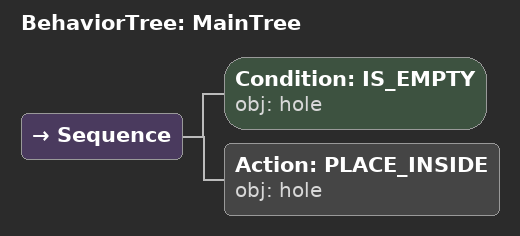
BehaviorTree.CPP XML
<root main_tree_to_execute="MainTree">
  <BehaviorTree ID="MainTree">
    <Sequence>
      <!-- Check hole is empty before PLACE_INSIDE -->
      <Condition ID="IS_EMPTY" obj="hole" />
      <!-- Place inside hole -->
      <Action ID="PLACE_INSIDE" obj="hole" />
    </Sequence>
  </BehaviorTree>
</root>
